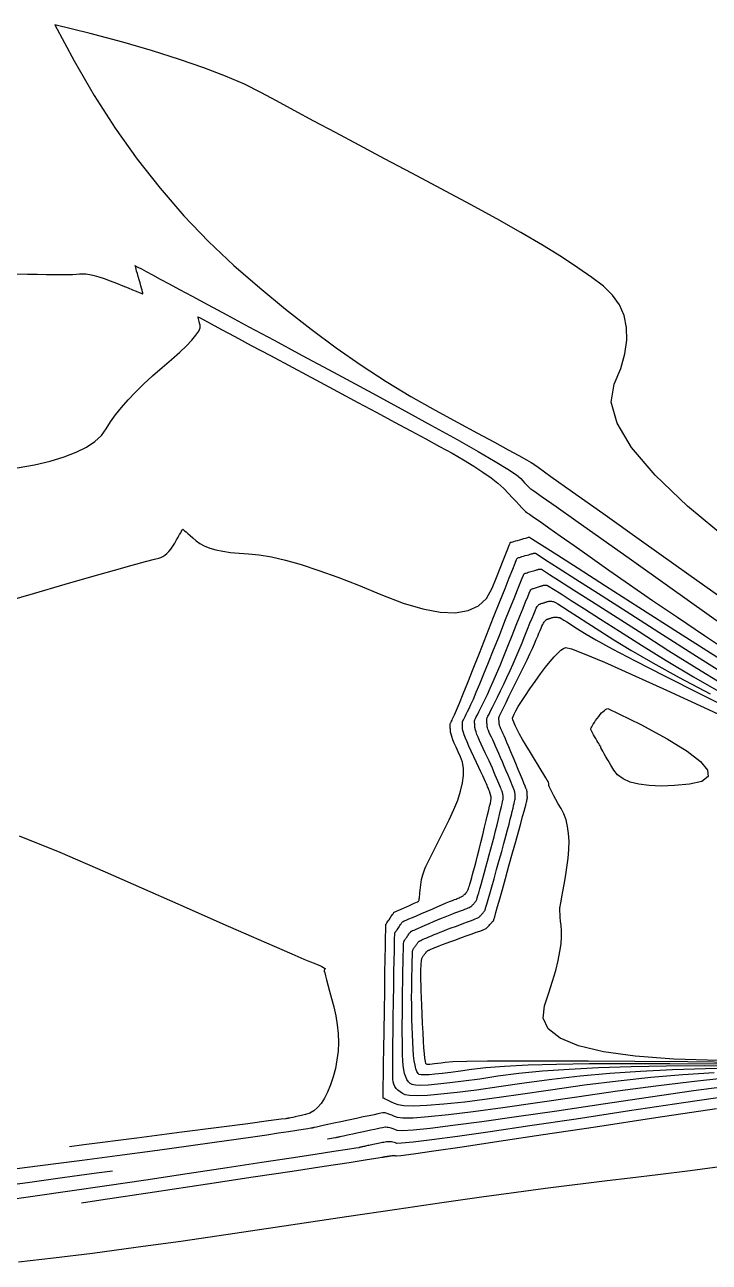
# Model space of a CAD drawing. Header units: metres. Extents: x 729358 to 732680, y 1423022 to 1426117.
# Drawn here: x 730966.73 to 730993, y 1425713.45 to 1425760.92 of the extents above; entities that cross this region are included whole.
import ezdxf

# ---------------------------------------------------------------- set-up
doc = ezdxf.new("R2010")
doc.units = ezdxf.units.M
doc.header["$MEASUREMENT"] = 0
doc.layers.add('CONTOUR', color=59, linetype='Continuous')
doc.layers.add('INDEX-CON', color=252, linetype='Continuous')

# ---------------------------------------------------------------- blocks, each defined once
blk = doc.blocks.new('ct 50 rai')
at = {"layer": 'CONTOUR', "flags": 128}
for points in [[(-36.329, -40.324), (-34.949, -39.923), (-33.743, -39.574), (-32.71, -39.277), (-31.85, -39.032), (-31.164, -38.838), (-30.65, -38.696), (-30.311, -38.606), (-30.144, -38.568), (-30.065, -38.548), (-29.986, -38.513), (-29.908, -38.463), (-29.831, -38.399), (-29.754, -38.319), (-29.678, -38.225), (-29.603, -38.116), (-29.528, -37.991), (-29.459, -37.868), (-29.398, -37.761), (-29.347, -37.67), (-29.304, -37.595), (-29.271, -37.537), (-29.247, -37.494), (-29.233, -37.468), (-29.227, -37.459), (-29.218, -37.464), (-29.194, -37.484), (-29.153, -37.518), (-29.097, -37.566), (-29.025, -37.629), (-28.937, -37.705), (-28.834, -37.797), (-28.714, -37.902), (-28.572, -38.008), (-28.398, -38.102), (-28.192, -38.183), (-27.956, -38.252), (-27.689, -38.309), (-27.39, -38.353), (-27.06, -38.385), (-26.699, -38.404), (-26.289, -38.44), (-25.816, -38.522), (-25.278, -38.649), (-24.675, -38.822), (-24.008, -39.04), (-23.276, -39.305), (-22.48, -39.614), (-21.619, -39.97), (-20.771, -40.297), (-20.013, -40.522), (-19.345, -40.645), (-18.766, -40.666), (-18.278, -40.584), (-17.879, -40.401), (-17.571, -40.115), (-17.352, -39.727), (-17.189, -39.315), (-17.048, -38.958), (-16.929, -38.656), (-16.831, -38.409), (-16.754, -38.216), (-16.7, -38.079), (-16.667, -37.996), (-16.656, -37.968), (-16.65, -37.966), (-16.633, -37.961), (-16.604, -37.953), (-16.565, -37.942), (-16.515, -37.928), (-16.453, -37.911), (-16.38, -37.89), (-16.296, -37.867), (-16.212, -37.844), (-16.139, -37.823), (-16.077, -37.806), (-16.027, -37.792), (-15.987, -37.781), (-15.958, -37.773), (-15.941, -37.768), (-15.934, -37.766), (-15.933, -37.766), (-15.932, -37.766), (-15.931, -37.765), (-15.93, -37.765), (-15.929, -37.765), (-15.928, -37.765), (-15.927, -37.765), (-15.926, -37.765), (-15.925, -37.765), (-15.924, -37.765), (-15.924, -37.766), (-15.923, -37.766), (-15.922, -37.766), (-15.922, -37.766), (-15.922, -37.766), (-15.921, -37.766), (-15.804, -37.841), (-15.454, -38.065), (-14.87, -38.438), (-14.053, -38.96), (-13.002, -39.632), (-11.718, -40.452), (-10.201, -41.422), (-8.45, -42.542)], [(-8.427, -58.524), (-9.703, -58.658), (-11.074, -58.823), (-12.539, -59.019), (-14.098, -59.247), (-15.611, -59.473), (-16.938, -59.662), (-18.079, -59.814), (-19.033, -59.93), (-19.802, -60.01), (-20.384, -60.053), (-20.779, -60.06), (-20.989, -60.03), (-21.099, -59.985), (-21.197, -59.946), (-21.282, -59.914), (-21.354, -59.888), (-21.414, -59.868), (-21.461, -59.854), (-21.495, -59.847), (-21.517, -59.846), (-21.551, -59.853), (-21.624, -59.868), (-21.735, -59.891), (-21.884, -59.922), (-22.071, -59.962), (-22.297, -60.01), (-22.561, -60.067), (-22.863, -60.132), (-23.164, -60.196), (-23.428, -60.253), (-23.653, -60.301), (-23.839, -60.341), (-23.987, -60.373), (-24.096, -60.397), (-24.167, -60.412), (-24.199, -60.419), (-24.211, -60.422), (-24.223, -60.424), (-24.233, -60.427), (-24.243, -60.429), (-24.251, -60.431), (-24.259, -60.433), (-24.266, -60.435), (-24.271, -60.436), (-24.311, -60.443), (-24.42, -60.46), (-24.599, -60.487), (-24.846, -60.525), (-25.163, -60.573), (-25.55, -60.632), (-26.005, -60.701), (-26.53, -60.78), (-27.178, -60.875), (-28.004, -60.992), (-29.007, -61.13), (-30.188, -61.29), (-31.547, -61.471), (-33.084, -61.674), (-34.798, -61.898), (-36.689, -62.144)], [(-15.458, -39), (-15.378, -39.05), (-15.146, -39.197), (-14.763, -39.442), (-14.227, -39.784), (-13.54, -40.223), (-12.701, -40.759), (-11.71, -41.392), (-10.567, -42.122), (-9.335, -42.897), (-8.076, -43.663)], [(-7.85, -58.139), (-9.161, -58.158), (-10.429, -58.199), (-11.654, -58.26), (-12.835, -58.342), (-13.973, -58.445), (-15.068, -58.57), (-16.119, -58.716), (-17.091, -58.859), (-17.948, -58.977), (-18.691, -59.07), (-19.32, -59.137), (-19.834, -59.179), (-20.233, -59.196), (-20.518, -59.188), (-20.688, -59.154), (-20.795, -59.103), (-20.887, -59.047), (-20.967, -58.983), (-21.032, -58.912), (-21.084, -58.835), (-21.123, -58.751), (-21.148, -58.66), (-21.16, -58.562), (-21.163, -58.427), (-21.165, -58.224), (-21.165, -57.953), (-21.164, -57.614), (-21.16, -57.208), (-21.154, -56.733), (-21.147, -56.19), (-21.138, -55.58), (-21.128, -54.975), (-21.119, -54.45), (-21.112, -54.005), (-21.105, -53.639), (-21.1, -53.353), (-21.096, -53.146), (-21.092, -53.019), (-21.09, -52.971), (-21.089, -52.963), (-21.086, -52.956), (-21.084, -52.949), (-21.081, -52.942), (-21.077, -52.935), (-21.073, -52.928), (-21.069, -52.922), (-21.064, -52.915), (-21.057, -52.907), (-21.048, -52.893), (-21.035, -52.875), (-21.019, -52.852), (-21, -52.824), (-20.978, -52.79), (-20.952, -52.752), (-20.924, -52.71), (-20.896, -52.667), (-20.871, -52.63), (-20.849, -52.598), (-20.83, -52.571), (-20.815, -52.55), (-20.803, -52.535), (-20.794, -52.525), (-20.788, -52.52), (-20.77, -52.512), (-20.724, -52.491), (-20.649, -52.459), (-20.546, -52.414), (-20.414, -52.357), (-20.254, -52.288), (-20.066, -52.207), (-19.85, -52.114), (-19.631, -52.02), (-19.434, -51.936), (-19.261, -51.862), (-19.111, -51.799), (-18.983, -51.746), (-18.879, -51.703), (-18.797, -51.67), (-18.738, -51.648), (-18.693, -51.631), (-18.651, -51.615), (-18.612, -51.598), (-18.577, -51.582), (-18.545, -51.566), (-18.517, -51.551), (-18.492, -51.535), (-18.47, -51.52), (-18.451, -51.506), (-18.434, -51.492), (-18.418, -51.48), (-18.404, -51.468), (-18.392, -51.457), (-18.381, -51.448), (-18.372, -51.439), (-18.364, -51.432), (-18.357, -51.424), (-18.35, -51.413), (-18.342, -51.401), (-18.333, -51.387), (-18.323, -51.371), (-18.313, -51.353), (-18.302, -51.332), (-18.291, -51.31), (-18.278, -51.282), (-18.263, -51.244), (-18.246, -51.197), (-18.227, -51.14), (-18.206, -51.074), (-18.183, -50.998), (-18.159, -50.913), (-18.132, -50.818), (-18.101, -50.705), (-18.064, -50.566), (-18.021, -50.401), (-17.972, -50.209), (-17.917, -49.992), (-17.855, -49.748), (-17.788, -49.477), (-17.714, -49.181), (-17.642, -48.889), (-17.58, -48.634), (-17.526, -48.415), (-17.482, -48.232), (-17.448, -48.085), (-17.422, -47.974), (-17.406, -47.899), (-17.4, -47.86), (-17.398, -47.841), (-17.396, -47.823), (-17.395, -47.807), (-17.394, -47.793), (-17.393, -47.781), (-17.393, -47.77), (-17.393, -47.762), (-17.393, -47.755), (-17.394, -47.749), (-17.395, -47.741), (-17.396, -47.731), (-17.399, -47.72), (-17.401, -47.707), (-17.405, -47.692), (-17.408, -47.676), (-17.413, -47.658), (-17.417, -47.64), (-17.422, -47.623), (-17.426, -47.607), (-17.431, -47.591), (-17.435, -47.577), (-17.439, -47.563), (-17.443, -47.55), (-17.447, -47.538), (-17.453, -47.524), (-17.46, -47.505), (-17.469, -47.482), (-17.481, -47.454), (-17.494, -47.421), (-17.51, -47.383), (-17.527, -47.34), (-17.547, -47.293), (-17.573, -47.232), (-17.61, -47.149), (-17.657, -47.044), (-17.716, -46.918), (-17.785, -46.769), (-17.864, -46.599), (-17.955, -46.406), (-18.056, -46.192), (-18.156, -45.978), (-18.243, -45.787), (-18.317, -45.619), (-18.377, -45.474), (-18.424, -45.353), (-18.458, -45.254), (-18.479, -45.178), (-18.486, -45.126), (-18.487, -45.087), (-18.487, -45.051), (-18.488, -45.02), (-18.489, -44.993), (-18.49, -44.969), (-18.491, -44.949), (-18.493, -44.934), (-18.494, -44.922), (-18.495, -44.912), (-18.495, -44.903), (-18.496, -44.895), (-18.496, -44.887), (-18.495, -44.879), (-18.494, -44.872), (-18.493, -44.866), (-18.492, -44.86), (-18.486, -44.847), (-18.473, -44.819), (-18.453, -44.776), (-18.425, -44.719), (-18.389, -44.647), (-18.347, -44.561), (-18.296, -44.46), (-18.238, -44.344), (-18.167, -44.192), (-18.074, -43.983), (-17.96, -43.717), (-17.825, -43.394), (-17.669, -43.014), (-17.492, -42.578), (-17.295, -42.084), (-17.076, -41.533), (-16.861, -40.989), (-16.673, -40.517), (-16.513, -40.116), (-16.381, -39.787), (-16.277, -39.529), (-16.2, -39.342), (-16.152, -39.227), (-16.131, -39.183), (-16.12, -39.174), (-16.103, -39.164), (-16.08, -39.154), (-16.05, -39.142), (-16.014, -39.129), (-15.972, -39.115), (-15.923, -39.101), (-15.868, -39.085), (-15.812, -39.07), (-15.763, -39.056), (-15.719, -39.043), (-15.682, -39.032), (-15.65, -39.023), (-15.624, -39.015), (-15.605, -39.009), (-15.591, -39.004), (-15.58, -39.001), (-15.567, -38.998), (-15.552, -38.996), (-15.536, -38.995), (-15.519, -38.995), (-15.5, -38.996), (-15.48, -38.997), (-15.458, -39)], [(-14.993, -40.233), (-14.951, -40.259), (-14.838, -40.33), (-14.654, -40.446), (-14.401, -40.607), (-14.077, -40.814), (-13.683, -41.065), (-13.219, -41.361), (-12.684, -41.703), (-12.025, -42.106), (-11.189, -42.587), (-10.174, -43.145), (-8.982, -43.78)], [(-8.724, -57.979), (-10.535, -57.967), (-12.165, -57.966), (-13.613, -57.975), (-14.881, -57.995), (-15.967, -58.026), (-16.873, -58.068), (-17.597, -58.121), (-18.14, -58.184), (-18.567, -58.247), (-18.944, -58.299), (-19.27, -58.34), (-19.546, -58.369), (-19.772, -58.388), (-19.948, -58.395), (-20.073, -58.391), (-20.148, -58.376), (-20.195, -58.339), (-20.238, -58.268), (-20.277, -58.163), (-20.31, -58.025), (-20.34, -57.853), (-20.365, -57.648), (-20.385, -57.409), (-20.401, -57.136), (-20.413, -56.847), (-20.423, -56.559), (-20.431, -56.272), (-20.437, -55.986), (-20.44, -55.701), (-20.441, -55.418), (-20.44, -55.135), (-20.437, -54.853), (-20.433, -54.588), (-20.428, -54.356), (-20.424, -54.156), (-20.419, -53.989), (-20.415, -53.855), (-20.411, -53.753), (-20.407, -53.683), (-20.403, -53.646), (-20.398, -53.626), (-20.392, -53.607), (-20.385, -53.587), (-20.377, -53.569), (-20.368, -53.551), (-20.357, -53.533), (-20.346, -53.516), (-20.333, -53.5), (-20.32, -53.484), (-20.306, -53.467), (-20.293, -53.45), (-20.28, -53.432), (-20.267, -53.414), (-20.254, -53.395), (-20.241, -53.376), (-20.227, -53.356), (-20.215, -53.337), (-20.202, -53.32), (-20.19, -53.305), (-20.177, -53.291), (-20.166, -53.279), (-20.154, -53.269), (-20.143, -53.261), (-20.132, -53.254), (-20.116, -53.246), (-20.088, -53.233), (-20.049, -53.215), (-19.999, -53.193), (-19.937, -53.166), (-19.864, -53.134), (-19.78, -53.098), (-19.685, -53.057), (-19.579, -53.012), (-19.465, -52.965), (-19.342, -52.916), (-19.211, -52.864), (-19.071, -52.811), (-18.922, -52.755), (-18.764, -52.696), (-18.598, -52.636), (-18.438, -52.578), (-18.297, -52.526), (-18.177, -52.482), (-18.078, -52.444), (-17.998, -52.413), (-17.938, -52.389), (-17.899, -52.372), (-17.88, -52.362), (-17.87, -52.354), (-17.858, -52.344), (-17.844, -52.331), (-17.828, -52.315), (-17.811, -52.297), (-17.791, -52.277), (-17.769, -52.254), (-17.746, -52.229), (-17.723, -52.203), (-17.702, -52.18), (-17.683, -52.158), (-17.667, -52.138), (-17.653, -52.121), (-17.642, -52.105), (-17.633, -52.092), (-17.626, -52.08), (-17.615, -52.046), (-17.59, -51.967), (-17.554, -51.841), (-17.504, -51.669), (-17.442, -51.451), (-17.368, -51.187), (-17.281, -50.876), (-17.181, -50.52), (-17.08, -50.155), (-16.987, -49.82), (-16.903, -49.514), (-16.828, -49.237), (-16.762, -48.989), (-16.704, -48.771), (-16.655, -48.582), (-16.615, -48.423), (-16.581, -48.286), (-16.552, -48.167), (-16.527, -48.064), (-16.506, -47.978), (-16.49, -47.91), (-16.478, -47.858), (-16.471, -47.823), (-16.467, -47.805), (-16.467, -47.794), (-16.466, -47.782), (-16.466, -47.768), (-16.466, -47.752), (-16.467, -47.735), (-16.467, -47.716), (-16.468, -47.695), (-16.47, -47.672), (-16.471, -47.65), (-16.473, -47.629), (-16.474, -47.61), (-16.476, -47.593), (-16.478, -47.578), (-16.48, -47.565), (-16.482, -47.553), (-16.484, -47.544), (-16.486, -47.535), (-16.488, -47.527), (-16.49, -47.52), (-16.492, -47.512), (-16.494, -47.505), (-16.496, -47.499), (-16.498, -47.493), (-16.5, -47.487), (-16.507, -47.471), (-16.523, -47.432), (-16.548, -47.371), (-16.583, -47.287), (-16.626, -47.181), (-16.68, -47.053), (-16.742, -46.903), (-16.814, -46.73), (-16.889, -46.551), (-16.961, -46.381), (-17.03, -46.219), (-17.096, -46.067), (-17.159, -45.923), (-17.22, -45.788), (-17.277, -45.663), (-17.332, -45.546), (-17.382, -45.439), (-17.425, -45.344), (-17.461, -45.261), (-17.492, -45.188), (-17.515, -45.128), (-17.532, -45.079), (-17.542, -45.041), (-17.546, -45.015), (-17.546, -44.994), (-17.547, -44.974), (-17.548, -44.953), (-17.549, -44.933), (-17.551, -44.913), (-17.553, -44.892), (-17.555, -44.872), (-17.557, -44.852), (-17.56, -44.832), (-17.561, -44.813), (-17.562, -44.796), (-17.561, -44.779), (-17.56, -44.764), (-17.559, -44.749), (-17.556, -44.736), (-17.553, -44.723), (-17.541, -44.697), (-17.515, -44.639), (-17.473, -44.552), (-17.415, -44.434), (-17.342, -44.286), (-17.254, -44.108), (-17.151, -43.9), (-17.032, -43.661), (-16.906, -43.406), (-16.783, -43.148), (-16.662, -42.888), (-16.544, -42.626), (-16.428, -42.361), (-16.314, -42.094), (-16.203, -41.825), (-16.094, -41.553), (-15.991, -41.296), (-15.901, -41.071), (-15.822, -40.879), (-15.756, -40.718), (-15.7, -40.59), (-15.657, -40.493), (-15.625, -40.429), (-15.605, -40.397), (-15.59, -40.382), (-15.574, -40.368), (-15.556, -40.354), (-15.536, -40.342), (-15.514, -40.331), (-15.491, -40.32), (-15.466, -40.311), (-15.439, -40.303), (-15.412, -40.296), (-15.386, -40.288), (-15.361, -40.28), (-15.337, -40.273), (-15.313, -40.265), (-15.291, -40.257), (-15.269, -40.25), (-15.248, -40.242), (-15.226, -40.235), (-15.202, -40.23), (-15.174, -40.227), (-15.144, -40.225), (-15.11, -40.225), (-15.074, -40.226), (-15.035, -40.229), (-14.993, -40.233)], [(-8.66, -57.838), (-10.386, -57.79), (-11.858, -57.681), (-13.075, -57.511), (-14.038, -57.28), (-14.746, -56.987), (-15.2, -56.633), (-15.4, -56.217), (-15.345, -55.741), (-15.175, -55.252), (-15.031, -54.8), (-14.912, -54.386), (-14.818, -54.008), (-14.749, -53.667), (-14.705, -53.364), (-14.686, -53.098), (-14.692, -52.868), (-14.71, -52.67), (-14.724, -52.496), (-14.736, -52.348), (-14.745, -52.223), (-14.75, -52.124), (-14.753, -52.05), (-14.752, -52), (-14.749, -51.975), (-14.741, -51.94), (-14.725, -51.86), (-14.703, -51.736), (-14.674, -51.567), (-14.637, -51.354), (-14.594, -51.096), (-14.543, -50.793), (-14.485, -50.445), (-14.435, -50.086), (-14.407, -49.749), (-14.402, -49.433), (-14.418, -49.139), (-14.456, -48.867), (-14.517, -48.616), (-14.599, -48.386), (-14.704, -48.179), (-14.813, -47.993), (-14.907, -47.828), (-14.987, -47.685), (-15.053, -47.563), (-15.104, -47.463), (-15.142, -47.385), (-15.165, -47.328), (-15.173, -47.292), (-15.175, -47.268), (-15.177, -47.247), (-15.179, -47.228), (-15.181, -47.211), (-15.184, -47.197), (-15.186, -47.185), (-15.189, -47.175), (-15.192, -47.167), (-15.206, -47.144), (-15.24, -47.086), (-15.296, -46.995), (-15.372, -46.869), (-15.47, -46.709), (-15.588, -46.515), (-15.727, -46.287), (-15.887, -46.025), (-16.047, -45.76), (-16.185, -45.525), (-16.302, -45.318), (-16.398, -45.14), (-16.472, -44.99), (-16.525, -44.87), (-16.556, -44.779), (-16.566, -44.716), (-16.552, -44.652), (-16.511, -44.555), (-16.443, -44.426), (-16.348, -44.265), (-16.226, -44.072), (-16.077, -43.846), (-15.902, -43.588), (-15.699, -43.298), (-15.492, -43.01), (-15.302, -42.757), (-15.13, -42.541), (-14.975, -42.361), (-14.837, -42.216), (-14.717, -42.108), (-14.614, -42.035), (-14.529, -41.998), (-14.313, -42.049), (-13.818, -42.238), (-13.045, -42.566), (-11.992, -43.032), (-10.661, -43.637), (-9.051, -44.38), (-7.163, -45.261)]]:
    blk.add_lwpolyline(points, dxfattribs=at)
at = {"layer": 'CONTOUR'}
for points in [[(-35.586, -27.664), (-35.178, -27.672), (-34.798, -27.682), (-34.455, -27.689), (-34.149, -27.693), (-33.881, -27.694), (-33.65, -27.692), (-33.456, -27.687), (-33.3, -27.678), (-33.182, -27.667), (-33.072, -27.661), (-32.943, -27.669), (-32.795, -27.692), (-32.628, -27.73), (-32.442, -27.783), (-32.236, -27.85), (-32.012, -27.931), (-31.768, -28.027), (-31.53, -28.124), (-31.324, -28.208), (-31.15, -28.279), (-31.007, -28.336), (-30.895, -28.381), (-30.816, -28.412), (-30.767, -28.43), (-30.751, -28.435), (-30.752, -28.426), (-30.759, -28.399), (-30.77, -28.356), (-30.787, -28.296), (-30.808, -28.22), (-30.834, -28.127), (-30.865, -28.017), (-30.901, -27.891), (-30.937, -27.764), (-30.968, -27.655), (-30.994, -27.562), (-31.016, -27.486), (-31.032, -27.427), (-31.044, -27.385), (-31.051, -27.36), (-31.053, -27.352), (-31.026, -27.366), (-30.946, -27.409), (-30.812, -27.48), (-30.625, -27.58), (-30.385, -27.708), (-30.092, -27.865), (-29.745, -28.05), (-29.345, -28.264), (-28.859, -28.524), (-28.253, -28.849), (-27.528, -29.239), (-26.684, -29.693), (-25.721, -30.212), (-24.638, -30.795), (-23.436, -31.443), (-22.115, -32.156), (-20.815, -32.86), (-19.677, -33.483), (-18.701, -34.024), (-17.888, -34.484), (-17.236, -34.863), (-16.747, -35.161), (-16.42, -35.377), (-16.254, -35.512), (-16.175, -35.601), (-16.105, -35.678), (-16.043, -35.744), (-15.991, -35.799), (-15.948, -35.843), (-15.915, -35.876), (-15.89, -35.897), (-15.874, -35.907), (-15.758, -35.987), (-15.43, -36.217), (-14.891, -36.597), (-14.14, -37.128), (-13.179, -37.81), (-12.006, -38.641), (-10.622, -39.624), (-9.027, -40.756), (-7.386, -41.918)], [(-8.174, -59.2), (-10.009, -59.469), (-12.077, -59.779), (-14.127, -60.088), (-15.91, -60.354), (-17.427, -60.575), (-18.677, -60.752), (-19.661, -60.885), (-20.378, -60.974), (-20.828, -61.019), (-21.012, -61.021), (-21.062, -61.002), (-21.112, -60.986), (-21.162, -60.974), (-21.212, -60.965), (-21.261, -60.96), (-21.31, -60.959), (-21.359, -60.961), (-21.407, -60.966), (-21.457, -60.974), (-21.508, -60.982), (-21.561, -60.992), (-21.616, -61.002), (-21.672, -61.012), (-21.731, -61.024), (-21.791, -61.036), (-21.853, -61.049), (-21.915, -61.063), (-21.973, -61.075), (-22.028, -61.087), (-22.08, -61.098), (-22.129, -61.109), (-22.174, -61.119), (-22.216, -61.129), (-22.255, -61.137), (-22.292, -61.146), (-22.325, -61.153), (-22.356, -61.16), (-22.383, -61.167), (-22.408, -61.173), (-22.431, -61.179), (-22.45, -61.184), (-22.467, -61.188), (-22.583, -61.207), (-22.901, -61.257), (-23.422, -61.337), (-24.144, -61.447), (-25.068, -61.587), (-26.194, -61.758), (-27.522, -61.959), (-29.052, -62.19), (-30.64, -62.429), (-32.142, -62.652), (-33.558, -62.859), (-34.888, -63.051), (-36.131, -63.227)], [(-8.335, -61.888), (-9.751, -62.07), (-10.991, -62.227), (-12.056, -62.359), (-12.944, -62.465), (-13.656, -62.547), (-14.38, -62.633), (-15.306, -62.752), (-16.432, -62.904), (-17.758, -63.09), (-19.286, -63.308), (-21.014, -63.56), (-22.943, -63.846), (-25.072, -64.164), (-27.221, -64.483), (-29.207, -64.768), (-31.03, -65.021), (-32.691, -65.241), (-34.19, -65.428), (-35.525, -65.582)]]:
    blk.add_lwpolyline(points, dxfattribs=at)
at = {"layer": 'INDEX-CON'}
for points in [[(-31.915, -62.083), (-32.538, -62.17), (-33.839, -62.349), (-35.186, -62.531), (-36.579, -62.716)], [(-35.508, -49.225), (-33.941, -49.854), (-32.206, -50.6), (-30.49, -51.359), (-28.983, -52.025), (-27.685, -52.597), (-26.596, -53.075), (-25.715, -53.46), (-25.043, -53.752), (-24.58, -53.95), (-24.326, -54.054), (-24.187, -54.109), (-24.067, -54.158), (-23.967, -54.201), (-23.886, -54.239), (-23.826, -54.27), (-23.785, -54.296), (-23.765, -54.316), (-23.764, -54.331), (-23.772, -54.342), (-23.78, -54.352), (-23.786, -54.361), (-23.791, -54.369), (-23.795, -54.376), (-23.799, -54.382), (-23.801, -54.387), (-23.802, -54.391), (-23.796, -54.416), (-23.779, -54.483), (-23.75, -54.594), (-23.71, -54.747), (-23.658, -54.943), (-23.594, -55.181), (-23.519, -55.463), (-23.432, -55.787), (-23.351, -56.131), (-23.294, -56.473), (-23.261, -56.813), (-23.252, -57.149), (-23.267, -57.484), (-23.307, -57.816), (-23.37, -58.146), (-23.457, -58.473), (-23.56, -58.781), (-23.672, -59.052), (-23.791, -59.287), (-23.919, -59.486), (-24.055, -59.649), (-24.199, -59.775), (-24.351, -59.865), (-24.511, -59.918), (-24.665, -59.951), (-24.799, -59.98), (-24.912, -60.004), (-25.004, -60.024), (-25.077, -60.04), (-25.128, -60.051), (-25.16, -60.057), (-25.17, -60.06), (-25.171, -60.06), (-25.171, -60.06), (-25.172, -60.06), (-25.172, -60.06), (-25.173, -60.06), (-25.173, -60.06), (-25.173, -60.06), (-25.173, -60.061), (-25.175, -60.061), (-25.18, -60.062), (-25.187, -60.063), (-25.198, -60.064), (-25.211, -60.066), (-25.227, -60.069), (-25.247, -60.072), (-25.269, -60.075), (-25.447, -60.099), (-25.935, -60.162), (-26.732, -60.266), (-27.839, -60.409), (-29.255, -60.593), (-30.981, -60.817), (-33.016, -61.08), (-33.572, -61.152)], [(-8.277, -37.888), (-9.858, -36.575), (-11.099, -35.388), (-12, -34.327), (-12.561, -33.392), (-12.783, -32.583), (-12.664, -31.9), (-12.418, -31.299), (-12.258, -30.735), (-12.182, -30.209), (-12.192, -29.721), (-12.287, -29.27), (-12.467, -28.857), (-12.732, -28.481), (-13.082, -28.144), (-13.523, -27.806), (-14.06, -27.431), (-14.693, -27.019), (-15.423, -26.57), (-16.249, -26.084), (-17.171, -25.561), (-18.189, -25.001), (-19.304, -24.403), (-20.429, -23.807), (-21.481, -23.248), (-22.458, -22.729), (-23.361, -22.247), (-24.19, -21.804), (-24.944, -21.4), (-25.625, -21.034), (-26.232, -20.707), (-26.853, -20.396), (-27.579, -20.082), (-28.41, -19.764), (-29.344, -19.441), (-30.384, -19.115), (-31.527, -18.784), (-32.775, -18.449), (-34.128, -18.111)], [(-34.128, -18.111), (-33.391, -19.499), (-32.62, -20.821), (-31.813, -22.076), (-30.972, -23.263), (-30.096, -24.384), (-29.186, -25.437), (-28.24, -26.424), (-27.26, -27.343), (-26.266, -28.206), (-25.28, -29.02), (-24.303, -29.786), (-23.334, -30.504), (-22.374, -31.174), (-21.421, -31.797), (-20.477, -32.371), (-19.542, -32.897), (-18.668, -33.369), (-17.91, -33.778), (-17.267, -34.126), (-16.74, -34.412), (-16.329, -34.636), (-16.033, -34.799), (-15.853, -34.899), (-15.788, -34.938), (-15.782, -34.945), (-15.776, -34.951), (-15.771, -34.956), (-15.767, -34.961), (-15.763, -34.964), (-15.761, -34.967), (-15.759, -34.969), (-15.757, -34.969), (-15.591, -35.087), (-15.095, -35.44), (-14.267, -36.027), (-13.11, -36.849), (-11.621, -37.906), (-9.803, -39.197), (-7.653, -40.723)], [(-8.745, -59.693), (-11.066, -60.045), (-13.385, -60.396), (-15.396, -60.699), (-17.101, -60.955), (-18.499, -61.163), (-19.59, -61.323), (-20.375, -61.435), (-20.852, -61.499), (-21.023, -61.516), (-21.041, -61.51), (-21.061, -61.505), (-21.082, -61.501), (-21.104, -61.499), (-21.128, -61.498), (-21.153, -61.499), (-21.18, -61.501), (-21.208, -61.505), (-21.236, -61.509), (-21.262, -61.513), (-21.288, -61.517), (-21.312, -61.52), (-21.334, -61.524), (-21.356, -61.527), (-21.376, -61.53), (-21.394, -61.532), (-21.412, -61.535), (-21.428, -61.537), (-21.442, -61.54), (-21.455, -61.542), (-21.466, -61.543), (-21.476, -61.545), (-21.485, -61.546), (-21.492, -61.547), (-21.499, -61.548), (-21.507, -61.55), (-21.517, -61.552), (-21.527, -61.554), (-21.539, -61.557), (-21.552, -61.561), (-21.567, -61.564), (-21.582, -61.569), (-21.732, -61.593), (-22.152, -61.658), (-22.84, -61.763), (-23.797, -61.909), (-25.023, -62.095), (-26.517, -62.321), (-28.281, -62.588), (-30.313, -62.895), (-32.371, -63.205), (-33.116, -63.317)], [(-35.585, -35.107), (-34.912, -34.987), (-34.309, -34.848), (-33.776, -34.69), (-33.313, -34.512), (-32.919, -34.316), (-32.596, -34.101), (-32.342, -33.867), (-32.159, -33.613), (-31.995, -33.346), (-31.802, -33.072), (-31.579, -32.79), (-31.326, -32.5), (-31.043, -32.202), (-30.73, -31.896), (-30.387, -31.583), (-30.014, -31.262), (-29.652, -30.952), (-29.341, -30.673), (-29.082, -30.424), (-28.874, -30.206), (-28.717, -30.018), (-28.612, -29.861), (-28.558, -29.734), (-28.555, -29.638), (-28.577, -29.562), (-28.595, -29.497), (-28.611, -29.441), (-28.623, -29.395), (-28.633, -29.36), (-28.64, -29.335), (-28.643, -29.32), (-28.644, -29.315), (-28.587, -29.345), (-28.416, -29.436), (-28.131, -29.588), (-27.733, -29.801), (-27.221, -30.075), (-26.596, -30.409), (-25.857, -30.804), (-25.005, -31.26), (-24.121, -31.732), (-23.288, -32.178), (-22.507, -32.596), (-21.777, -32.988), (-21.098, -33.352), (-20.47, -33.69), (-19.893, -34), (-19.367, -34.283), (-18.888, -34.548), (-18.451, -34.801), (-18.057, -35.043), (-17.705, -35.274), (-17.395, -35.494), (-17.128, -35.702), (-16.903, -35.9), (-16.721, -36.086), (-16.568, -36.257), (-16.433, -36.405), (-16.316, -36.532), (-16.216, -36.638), (-16.133, -36.722), (-16.068, -36.784), (-16.021, -36.825), (-15.991, -36.845), (-15.924, -36.886), (-15.765, -36.994), (-15.514, -37.168), (-15.171, -37.408), (-14.737, -37.713), (-14.21, -38.086), (-13.591, -38.524), (-12.88, -39.028), (-12.083, -39.588), (-11.205, -40.193), (-10.246, -40.842), (-9.207, -41.537), (-8.086, -42.277)], [(-8.137, -58.816), (-9.624, -59.012), (-11.274, -59.244), (-13.087, -59.513), (-14.869, -59.781), (-16.424, -60.008), (-17.753, -60.195), (-18.855, -60.341), (-19.731, -60.448), (-20.381, -60.514), (-20.804, -60.54), (-21, -60.525), (-21.081, -60.493), (-21.155, -60.466), (-21.222, -60.444), (-21.283, -60.427), (-21.337, -60.414), (-21.385, -60.407), (-21.427, -60.404), (-21.462, -60.406), (-21.504, -60.413), (-21.566, -60.425), (-21.648, -60.441), (-21.75, -60.462), (-21.872, -60.487), (-22.014, -60.517), (-22.176, -60.552), (-22.358, -60.59), (-22.54, -60.63), (-22.7, -60.664), (-22.84, -60.694), (-22.959, -60.72), (-23.058, -60.741), (-23.135, -60.758), (-23.191, -60.77), (-23.227, -60.778), (-23.251, -60.784), (-23.274, -60.789), (-23.294, -60.794), (-23.313, -60.798), (-23.33, -60.802), (-23.345, -60.806), (-23.358, -60.809), (-23.369, -60.812), (-23.447, -60.825), (-23.661, -60.858), (-23.672, -60.86)]]:
    blk.add_lwpolyline(points, dxfattribs=at)
at = {"layer": 'INDEX-CON', "flags": 128}
for points in [[(-15.69, -38.383), (-15.591, -38.445), (-15.3, -38.631), (-14.817, -38.94), (-14.14, -39.372), (-13.271, -39.927), (-12.21, -40.606), (-10.955, -41.407), (-9.508, -42.332), (-7.99, -43.292)], [(-8.837, -58.31), (-10.041, -58.392), (-11.269, -58.5), (-12.523, -58.634), (-13.803, -58.795), (-15.108, -58.981), (-16.353, -59.165), (-17.451, -59.316), (-18.402, -59.435), (-19.206, -59.521), (-19.864, -59.575), (-20.376, -59.597), (-20.741, -59.586), (-20.959, -59.542), (-21.094, -59.486), (-21.212, -59.436), (-21.312, -59.393), (-21.393, -59.356), (-21.457, -59.326), (-21.502, -59.302), (-21.53, -59.285), (-21.539, -59.275), (-21.539, -59.217), (-21.536, -59.057), (-21.532, -58.794), (-21.527, -58.428), (-21.52, -57.961), (-21.511, -57.391), (-21.5, -56.718), (-21.488, -55.943), (-21.476, -55.169), (-21.465, -54.497), (-21.456, -53.929), (-21.448, -53.464), (-21.442, -53.101), (-21.438, -52.842), (-21.435, -52.686), (-21.434, -52.633), (-21.434, -52.632), (-21.434, -52.631), (-21.433, -52.629), (-21.432, -52.628), (-21.432, -52.627), (-21.431, -52.625), (-21.43, -52.624), (-21.429, -52.623), (-21.426, -52.618), (-21.418, -52.607), (-21.406, -52.588), (-21.388, -52.562), (-21.366, -52.528), (-21.34, -52.488), (-21.308, -52.441), (-21.272, -52.386), (-21.236, -52.332), (-21.205, -52.285), (-21.178, -52.245), (-21.157, -52.212), (-21.139, -52.186), (-21.127, -52.168), (-21.119, -52.157), (-21.116, -52.153), (-21.108, -52.149), (-21.086, -52.139), (-21.048, -52.123), (-20.995, -52.1), (-20.927, -52.071), (-20.845, -52.036), (-20.748, -51.994), (-20.635, -51.945), (-20.523, -51.896), (-20.426, -51.852), (-20.343, -51.813), (-20.275, -51.779), (-20.222, -51.75), (-20.184, -51.726), (-20.16, -51.707), (-20.152, -51.693), (-20.15, -51.675), (-20.147, -51.645), (-20.143, -51.602), (-20.137, -51.547), (-20.13, -51.48), (-20.122, -51.401), (-20.113, -51.309), (-20.102, -51.206), (-20.09, -51.098), (-20.075, -50.996), (-20.058, -50.899), (-20.038, -50.807), (-20.015, -50.721), (-19.99, -50.639), (-19.963, -50.563), (-19.933, -50.493), (-19.891, -50.403), (-19.828, -50.272), (-19.743, -50.099), (-19.637, -49.885), (-19.51, -49.628), (-19.361, -49.329), (-19.191, -48.989), (-19, -48.606), (-18.817, -48.215), (-18.671, -47.85), (-18.561, -47.51), (-18.489, -47.195), (-18.455, -46.906), (-18.457, -46.641), (-18.496, -46.403), (-18.572, -46.189), (-18.662, -45.998), (-18.739, -45.825), (-18.804, -45.671), (-18.858, -45.536), (-18.9, -45.419), (-18.931, -45.321), (-18.949, -45.242), (-18.956, -45.181), (-18.957, -45.133), (-18.958, -45.09), (-18.959, -45.053), (-18.959, -45.022), (-18.96, -44.997), (-18.961, -44.978), (-18.961, -44.965), (-18.962, -44.957), (-18.962, -44.952), (-18.963, -44.948), (-18.963, -44.944), (-18.963, -44.94), (-18.963, -44.937), (-18.962, -44.934), (-18.962, -44.93), (-18.961, -44.928), (-18.958, -44.922), (-18.952, -44.908), (-18.943, -44.889), (-18.929, -44.862), (-18.913, -44.828), (-18.893, -44.787), (-18.869, -44.74), (-18.842, -44.685), (-18.797, -44.585), (-18.719, -44.4), (-18.608, -44.132), (-18.465, -43.778), (-18.29, -43.341), (-18.082, -42.819), (-17.841, -42.213), (-17.567, -41.523), (-17.295, -40.836), (-17.059, -40.24), (-16.859, -39.735), (-16.694, -39.321), (-16.565, -38.998), (-16.472, -38.766), (-16.415, -38.625), (-16.393, -38.575), (-16.385, -38.57), (-16.368, -38.563), (-16.342, -38.553), (-16.308, -38.542), (-16.264, -38.528), (-16.212, -38.513), (-16.152, -38.496), (-16.082, -38.476), (-16.012, -38.457), (-15.951, -38.44), (-15.898, -38.425), (-15.854, -38.412), (-15.818, -38.402), (-15.791, -38.394), (-15.773, -38.389), (-15.763, -38.385), (-15.756, -38.383), (-15.749, -38.382), (-15.741, -38.381), (-15.733, -38.38), (-15.723, -38.38), (-15.713, -38.38), (-15.702, -38.381), (-15.69, -38.383)], [(-15.225, -39.616), (-15.164, -39.654), (-14.992, -39.764), (-14.709, -39.944), (-14.314, -40.195), (-13.809, -40.518), (-13.192, -40.912), (-12.464, -41.377), (-11.626, -41.913), (-10.68, -42.502), (-9.632, -43.125), (-8.482, -43.782)], [(-7.609, -58.06), (-9.192, -58.053), (-10.663, -58.062), (-12.021, -58.087), (-13.267, -58.128), (-14.401, -58.184), (-15.423, -58.257), (-16.332, -58.345), (-17.129, -58.45), (-17.829, -58.553), (-18.446, -58.638), (-18.981, -58.705), (-19.433, -58.753), (-19.803, -58.784), (-20.09, -58.796), (-20.296, -58.789), (-20.418, -58.765), (-20.495, -58.721), (-20.563, -58.657), (-20.622, -58.573), (-20.671, -58.469), (-20.712, -58.344), (-20.744, -58.199), (-20.767, -58.034), (-20.78, -57.849), (-20.788, -57.637), (-20.794, -57.392), (-20.798, -57.113), (-20.8, -56.8), (-20.8, -56.454), (-20.798, -56.075), (-20.794, -55.663), (-20.787, -55.217), (-20.78, -54.782), (-20.774, -54.403), (-20.768, -54.081), (-20.762, -53.814), (-20.758, -53.604), (-20.753, -53.449), (-20.75, -53.351), (-20.746, -53.309), (-20.743, -53.295), (-20.739, -53.281), (-20.734, -53.268), (-20.729, -53.255), (-20.722, -53.243), (-20.715, -53.231), (-20.707, -53.219), (-20.698, -53.208), (-20.689, -53.195), (-20.677, -53.18), (-20.664, -53.162), (-20.649, -53.142), (-20.633, -53.119), (-20.616, -53.093), (-20.596, -53.064), (-20.576, -53.033), (-20.555, -53.002), (-20.536, -52.975), (-20.519, -52.951), (-20.504, -52.931), (-20.49, -52.915), (-20.479, -52.902), (-20.469, -52.893), (-20.46, -52.887), (-20.443, -52.879), (-20.406, -52.862), (-20.349, -52.837), (-20.272, -52.804), (-20.176, -52.762), (-20.059, -52.711), (-19.923, -52.653), (-19.767, -52.585), (-19.605, -52.516), (-19.45, -52.45), (-19.302, -52.389), (-19.161, -52.332), (-19.027, -52.278), (-18.9, -52.229), (-18.781, -52.183), (-18.668, -52.142), (-18.565, -52.104), (-18.474, -52.07), (-18.395, -52.04), (-18.327, -52.013), (-18.272, -51.99), (-18.228, -51.97), (-18.195, -51.954), (-18.175, -51.941), (-18.161, -51.93), (-18.146, -51.918), (-18.131, -51.905), (-18.116, -51.892), (-18.101, -51.877), (-18.086, -51.862), (-18.071, -51.847), (-18.055, -51.83), (-18.04, -51.813), (-18.026, -51.796), (-18.012, -51.78), (-18, -51.763), (-17.988, -51.746), (-17.977, -51.729), (-17.967, -51.712), (-17.958, -51.695), (-17.946, -51.664), (-17.927, -51.605), (-17.9, -51.519), (-17.866, -51.405), (-17.824, -51.262), (-17.776, -51.092), (-17.72, -50.895), (-17.657, -50.669), (-17.59, -50.43), (-17.526, -50.193), (-17.462, -49.957), (-17.4, -49.723), (-17.339, -49.49), (-17.279, -49.259), (-17.221, -49.03), (-17.164, -48.802), (-17.112, -48.588), (-17.066, -48.4), (-17.026, -48.239), (-16.994, -48.105), (-16.969, -47.997), (-16.95, -47.916), (-16.938, -47.861), (-16.934, -47.833), (-16.932, -47.817), (-16.931, -47.802), (-16.93, -47.788), (-16.93, -47.773), (-16.93, -47.758), (-16.93, -47.743), (-16.931, -47.728), (-16.931, -47.714), (-16.932, -47.699), (-16.934, -47.685), (-16.935, -47.671), (-16.937, -47.657), (-16.94, -47.643), (-16.942, -47.629), (-16.945, -47.615), (-16.948, -47.601), (-16.952, -47.588), (-16.955, -47.575), (-16.958, -47.563), (-16.961, -47.552), (-16.965, -47.541), (-16.968, -47.531), (-16.971, -47.522), (-16.974, -47.513), (-16.98, -47.497), (-16.991, -47.469), (-17.009, -47.426), (-17.032, -47.37), (-17.06, -47.301), (-17.095, -47.218), (-17.135, -47.121), (-17.18, -47.011), (-17.231, -46.891), (-17.285, -46.765), (-17.344, -46.632), (-17.406, -46.492), (-17.472, -46.346), (-17.542, -46.193), (-17.616, -46.034), (-17.694, -45.869), (-17.769, -45.708), (-17.834, -45.566), (-17.889, -45.44), (-17.934, -45.331), (-17.97, -45.24), (-17.995, -45.166), (-18.01, -45.11), (-18.016, -45.07), (-18.016, -45.04), (-18.017, -45.013), (-18.018, -44.987), (-18.019, -44.963), (-18.021, -44.941), (-18.022, -44.921), (-18.024, -44.903), (-18.026, -44.887), (-18.027, -44.872), (-18.028, -44.858), (-18.029, -44.845), (-18.029, -44.833), (-18.028, -44.821), (-18.027, -44.811), (-18.025, -44.801), (-18.022, -44.792), (-18.014, -44.772), (-17.994, -44.729), (-17.963, -44.664), (-17.92, -44.577), (-17.866, -44.467), (-17.8, -44.334), (-17.723, -44.18), (-17.635, -44.002), (-17.536, -43.799), (-17.428, -43.566), (-17.311, -43.303), (-17.184, -43.01), (-17.049, -42.688), (-16.903, -42.336), (-16.749, -41.954), (-16.585, -41.543), (-16.426, -41.143), (-16.287, -40.794), (-16.168, -40.497), (-16.068, -40.252), (-15.989, -40.059), (-15.929, -39.918), (-15.888, -39.828), (-15.868, -39.79), (-15.855, -39.778), (-15.839, -39.766), (-15.818, -39.754), (-15.793, -39.742), (-15.764, -39.73), (-15.731, -39.718), (-15.695, -39.706), (-15.654, -39.694), (-15.612, -39.683), (-15.575, -39.672), (-15.54, -39.662), (-15.509, -39.653), (-15.482, -39.644), (-15.458, -39.636), (-15.437, -39.629), (-15.42, -39.623), (-15.403, -39.618), (-15.384, -39.614), (-15.363, -39.611), (-15.34, -39.61), (-15.315, -39.61), (-15.287, -39.611), (-15.257, -39.613), (-15.225, -39.616)], [(-14.761, -40.85), (-14.737, -40.864), (-14.684, -40.896), (-14.6, -40.948), (-14.488, -41.019), (-14.346, -41.109), (-14.174, -41.218), (-13.973, -41.346), (-13.743, -41.493), (-13.371, -41.711), (-12.745, -42.049), (-11.866, -42.507), (-10.734, -43.087), (-9.348, -43.787), (-7.709, -44.608)], [(-7.809, -57.917), (-9.838, -57.898), (-11.877, -57.881), (-13.666, -57.87), (-15.205, -57.864), (-16.494, -57.863), (-17.533, -57.869), (-18.322, -57.879), (-18.861, -57.896), (-19.15, -57.918), (-19.305, -57.941), (-19.441, -57.96), (-19.56, -57.974), (-19.66, -57.985), (-19.742, -57.992), (-19.805, -57.994), (-19.851, -57.993), (-19.878, -57.988), (-19.896, -57.957), (-19.914, -57.879), (-19.932, -57.754), (-19.95, -57.582), (-19.968, -57.363), (-19.985, -57.096), (-20.003, -56.783), (-20.021, -56.423), (-20.038, -56.057), (-20.052, -55.727), (-20.064, -55.432), (-20.073, -55.172), (-20.08, -54.948), (-20.085, -54.76), (-20.087, -54.607), (-20.087, -54.49), (-20.085, -54.395), (-20.083, -54.309), (-20.08, -54.232), (-20.077, -54.164), (-20.073, -54.106), (-20.069, -54.056), (-20.064, -54.016), (-20.059, -53.984), (-20.053, -53.958), (-20.045, -53.932), (-20.036, -53.907), (-20.025, -53.882), (-20.013, -53.859), (-19.999, -53.836), (-19.984, -53.814), (-19.967, -53.792), (-19.951, -53.772), (-19.936, -53.754), (-19.922, -53.737), (-19.911, -53.722), (-19.9, -53.709), (-19.892, -53.697), (-19.885, -53.687), (-19.879, -53.68), (-19.874, -53.672), (-19.868, -53.665), (-19.86, -53.658), (-19.851, -53.651), (-19.841, -53.643), (-19.83, -53.636), (-19.818, -53.629), (-19.804, -53.621), (-19.789, -53.613), (-19.77, -53.604), (-19.749, -53.594), (-19.725, -53.583), (-19.699, -53.571), (-19.669, -53.557), (-19.637, -53.543), (-19.602, -53.528), (-19.554, -53.508), (-19.481, -53.48), (-19.383, -53.443), (-19.261, -53.397), (-19.114, -53.343), (-18.943, -53.281), (-18.748, -53.209), (-18.528, -53.13), (-18.31, -53.051), (-18.121, -52.982), (-17.96, -52.923), (-17.828, -52.875), (-17.724, -52.837), (-17.649, -52.809), (-17.603, -52.791), (-17.585, -52.783), (-17.579, -52.778), (-17.57, -52.769), (-17.557, -52.756), (-17.541, -52.739), (-17.52, -52.717), (-17.496, -52.691), (-17.468, -52.661), (-17.437, -52.627), (-17.405, -52.593), (-17.378, -52.563), (-17.354, -52.536), (-17.334, -52.514), (-17.318, -52.496), (-17.306, -52.482), (-17.298, -52.471), (-17.294, -52.465), (-17.283, -52.429), (-17.254, -52.328), (-17.207, -52.163), (-17.143, -51.933), (-17.06, -51.639), (-16.96, -51.281), (-16.842, -50.858), (-16.706, -50.371), (-16.569, -49.88), (-16.449, -49.446), (-16.344, -49.07), (-16.256, -48.75), (-16.184, -48.488), (-16.128, -48.283), (-16.088, -48.135), (-16.065, -48.044), (-16.05, -47.985), (-16.038, -47.933), (-16.027, -47.889), (-16.018, -47.852), (-16.011, -47.822), (-16.006, -47.8), (-16.003, -47.785), (-16.001, -47.777), (-16.001, -47.771), (-16.001, -47.762), (-16.001, -47.749), (-16.002, -47.732), (-16.003, -47.712), (-16.004, -47.689), (-16.006, -47.662), (-16.008, -47.631), (-16.01, -47.601), (-16.012, -47.574), (-16.013, -47.55), (-16.015, -47.53), (-16.016, -47.514), (-16.018, -47.501), (-16.019, -47.492), (-16.02, -47.487), (-16.021, -47.483), (-16.022, -47.479), (-16.023, -47.476), (-16.023, -47.473), (-16.024, -47.47), (-16.025, -47.467), (-16.026, -47.464), (-16.027, -47.462), (-16.034, -47.444), (-16.054, -47.395), (-16.088, -47.315), (-16.134, -47.204), (-16.193, -47.062), (-16.265, -46.889), (-16.349, -46.684), (-16.447, -46.449), (-16.546, -46.211), (-16.636, -45.996), (-16.716, -45.806), (-16.786, -45.641), (-16.846, -45.5), (-16.897, -45.383), (-16.938, -45.291), (-16.969, -45.223), (-16.994, -45.17), (-17.016, -45.123), (-17.034, -45.081), (-17.049, -45.046), (-17.06, -45.015), (-17.069, -44.991), (-17.074, -44.972), (-17.076, -44.959), (-17.076, -44.948), (-17.077, -44.935), (-17.078, -44.92), (-17.079, -44.903), (-17.081, -44.885), (-17.084, -44.864), (-17.086, -44.841), (-17.089, -44.817), (-17.092, -44.792), (-17.094, -44.768), (-17.094, -44.746), (-17.094, -44.725), (-17.093, -44.706), (-17.091, -44.688), (-17.088, -44.671), (-17.083, -44.655), (-17.069, -44.622), (-17.036, -44.55), (-16.983, -44.44), (-16.91, -44.292), (-16.819, -44.106), (-16.708, -43.882), (-16.578, -43.62), (-16.428, -43.319), (-16.276, -43.013), (-16.138, -42.731), (-16.014, -42.474), (-15.904, -42.242), (-15.807, -42.035), (-15.725, -41.853), (-15.657, -41.695), (-15.602, -41.563), (-15.557, -41.45), (-15.515, -41.348), (-15.477, -41.26), (-15.443, -41.184), (-15.412, -41.12), (-15.385, -41.069), (-15.362, -41.031), (-15.343, -41.005), (-15.326, -40.986), (-15.309, -40.969), (-15.294, -40.954), (-15.278, -40.942), (-15.264, -40.931), (-15.25, -40.923), (-15.238, -40.917), (-15.225, -40.912), (-15.213, -40.909), (-15.198, -40.904), (-15.182, -40.899), (-15.164, -40.893), (-15.145, -40.886), (-15.124, -40.879), (-15.101, -40.87), (-15.077, -40.861), (-15.05, -40.853), (-15.019, -40.846), (-14.985, -40.842), (-14.947, -40.84), (-14.906, -40.839), (-14.861, -40.841), (-14.813, -40.845), (-14.761, -40.85)], [(-12.907, -44.338), (-11.645, -44.956), (-10.632, -45.502), (-9.867, -45.974), (-9.352, -46.374), (-9.086, -46.7), (-9.069, -46.954), (-9.301, -47.134), (-9.782, -47.241), (-10.358, -47.295), (-10.872, -47.314), (-11.327, -47.298), (-11.72, -47.248), (-12.053, -47.163), (-12.326, -47.044), (-12.538, -46.89), (-12.689, -46.701), (-12.803, -46.508), (-12.901, -46.339), (-12.985, -46.195), (-13.053, -46.076), (-13.106, -45.982), (-13.144, -45.913), (-13.167, -45.869), (-13.175, -45.849), (-13.176, -45.843), (-13.176, -45.837), (-13.177, -45.831), (-13.178, -45.827), (-13.178, -45.823), (-13.179, -45.819), (-13.18, -45.816), (-13.181, -45.814), (-13.185, -45.808), (-13.194, -45.792), (-13.21, -45.766), (-13.231, -45.73), (-13.259, -45.685), (-13.292, -45.631), (-13.331, -45.567), (-13.376, -45.493), (-13.421, -45.418), (-13.46, -45.352), (-13.493, -45.293), (-13.52, -45.243), (-13.541, -45.201), (-13.556, -45.167), (-13.565, -45.142), (-13.568, -45.124), (-13.564, -45.106), (-13.552, -45.079), (-13.533, -45.042), (-13.506, -44.997), (-13.472, -44.943), (-13.43, -44.879), (-13.381, -44.806), (-13.324, -44.725), (-13.264, -44.643), (-13.206, -44.571), (-13.151, -44.509), (-13.098, -44.455), (-13.047, -44.412), (-12.998, -44.378), (-12.952, -44.353), (-12.907, -44.338)]]:
    blk.add_lwpolyline(points, dxfattribs=at)

msp = doc.modelspace()

# ---------------------------------------------------------------- block references
msp.add_blockref('ct 50 rai', (731002.018, 1425779.034, 78))

doc.saveas('drawing.dxf')
